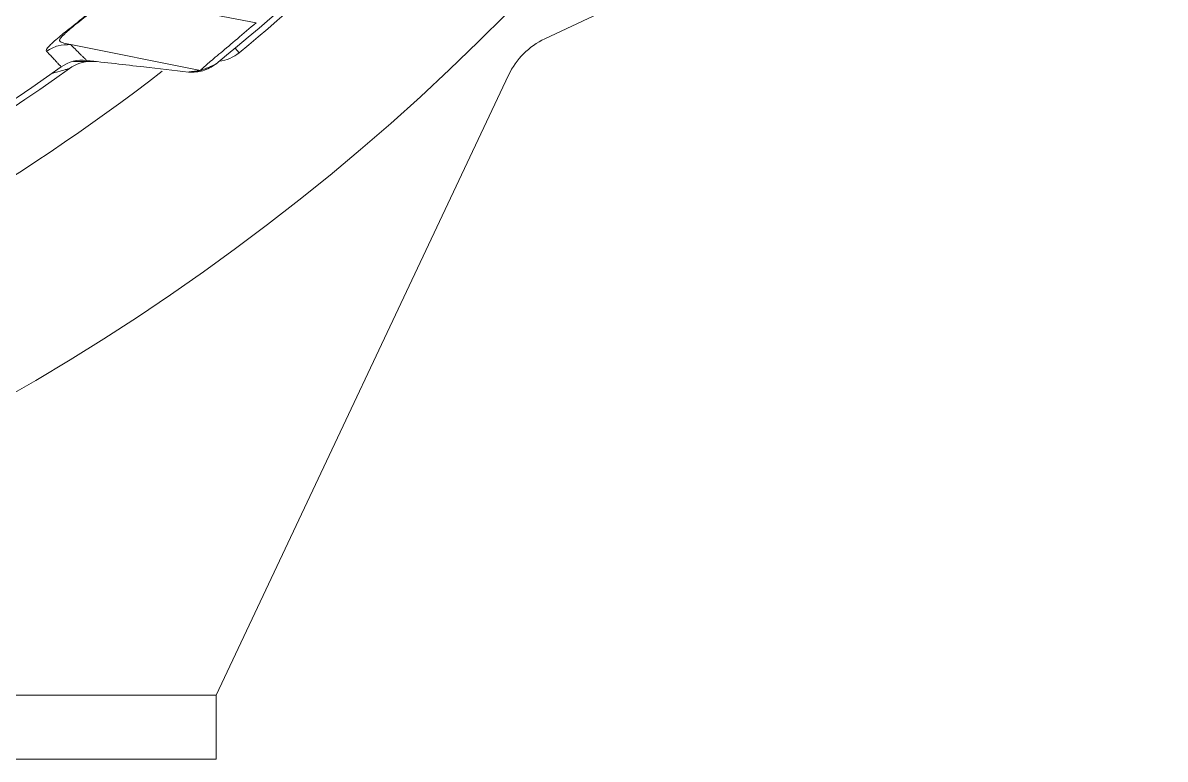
# Model space of a CAD drawing. Extents: x 16.7 to 113.1, y 4.5 to 84.5.
# Drawn here: x 108.855 to 110.733, y 32.042 to 33.252 of the extents above; entities that cross this region are included whole.
import ezdxf

# ---------------------------------------------------------------- set-up
doc = ezdxf.new("R2010")
doc.units = 0
doc.header["$MEASUREMENT"] = 0
doc.linetypes.add('SLD-SOLID', pattern=[0])
doc.layers.add('OBJECT', color=7, linetype='CONTINUOUS')

msp = doc.modelspace()

# ---------------------------------------------------------------- linework, layer by layer
at = {"layer": 'OBJECT', "linetype": 'SLD-SOLID', "lineweight": 15}
for p, q in [((110.7327, 33.7065), (109.7133, 33.2256)), ((109.2385, 33.2518), (109.0029, 33.297)), ((109.147, 33.1735), (108.9339, 33.216)), ((109.2108, 33.2026), (109.2044, 33.2103)), ((109.6536, 33.1659), (109.1727, 32.1465)), ((109.1727, 32.1465), (107.5776, 32.1465)), ((109.1727, 32.1465), (109.1727, 32.0416)), ((107.5977, 32.0416), (109.1727, 32.0416))]:
    msp.add_line(p, q, dxfattribs=at)
for centre, radius, start, end in [((106.9727, 35.9065), 3.0068, 273.8025, 340.2009), ((106.9727, 35.9065), 2.9472, 273.9337, 339.5632), ((106.9727, 35.9065), 3.76, 279.0637, 343.7593), ((106.9727, 35.9065), 3.5, 308.9328, 321.0672), ((106.9727, 35.9065), 3.51, 309.6151, 320.2829), ((109.7666, 33.1126), 0.125, 115.2532, 154.7468), ((109.1712, 33.2503), 0.062, 276.3397, 309.6151), ((106.9727, 35.9065), 3.36, 273.3521, 305.6636), ((106.9727, 35.9065), 3.35, 273.5142, 305.5044), ((108.9531, 33.1305), 0.06, 83.4816, 125.5044), ((108.9678, 33.1263), 0.062, 90.019, 125.6636), ((106.9727, 35.9065), 3.4547, 277.6517, 307.6804)]:
    msp.add_arc(centre, radius, start, end, dxfattribs=at)
for points, knots in [([(108.8942, 33.2051), (108.8942, 33.2051), (108.8931, 33.2063), (108.8923, 33.2086), (108.9111, 33.2256), (108.9362, 33.2459), (108.9675, 33.2704), (108.9908, 33.2885), (109.0025, 33.2976)], [0, 0, 0, 0, 0.01186, 0.400274, 0.577865, 0.721206, 0.860697, 1, 1, 1, 1]), ([(109.0029, 33.297), (109.0029, 33.297), (108.9919, 33.2885), (108.9698, 33.2713), (108.9421, 33.2494), (108.9284, 33.2379), (108.9183, 33.2286), (108.9154, 33.2248), (108.9157, 33.2206), (108.9223, 33.2186), (108.9299, 33.2168), (108.9339, 33.216), (108.9339, 33.216)], [0, 0, 0, 0, 0.0000078, 0.1383356, 0.2766482, 0.3967948, 0.4172074, 0.570266, 0.5911972, 0.7945788, 0.9999922, 1, 1, 1, 1]), ([(109.2385, 33.2518), (109.2281, 33.2429), (109.2073, 33.2252), (109.179, 33.2014), (109.1582, 33.1839), (109.1481, 33.1751), (109.1473, 33.174), (109.147, 33.1735)], [0, 0, 0, 0, 0.2179385, 0.4352377, 0.6615778, 0.8686075, 1, 1, 1, 1]), ([(108.8942, 33.2051), (108.9003, 33.2086), (108.9126, 33.2158), (108.9268, 33.2159), (108.9339, 33.216)], [0, 0, 0, 0, 0.5, 1, 1, 1, 1]), ([(108.9339, 33.216), (108.935, 33.2148), (108.9415, 33.2083), (108.9484, 33.2015), (108.9538, 33.1962), (108.9574, 33.1926), (108.9596, 33.1904), (108.9598, 33.1902), (108.9599, 33.1901)], [0, 0, 0, 0, 0.069093, 0.390745, 0.511364, 0.631984, 0.873208, 1, 1, 1, 1]), ([(108.9183, 33.1793), (108.9182, 33.1794), (108.918, 33.1797), (108.9159, 33.1818), (108.9126, 33.1854), (108.9077, 33.1907), (108.9015, 33.1974), (108.8953, 33.2039), (108.8942, 33.2051)], [0, 0, 0, 0, 0.126792, 0.368017, 0.488638, 0.609261, 0.930911, 1, 1, 1, 1]), ([(108.9317, 33.1766), (108.9314, 33.1765), (108.9307, 33.1764), (108.9242, 33.1746), (108.9148, 33.1719), (108.9059, 33.1695), (108.9023, 33.1685)], [0, 0, 0, 0, 0.170764, 0.383242, 0.744127, 1, 1, 1, 1]), ([(108.9599, 33.1901), (108.9912, 33.1865), (109.0471, 33.1801), (109.103, 33.1738), (109.1276, 33.1709)], [0, 0, 0, 0, 0.56, 1, 1, 1, 1]), ([(109.1721, 33.1839), (109.1654, 33.1795), (109.1518, 33.1707), (109.1357, 33.1709), (109.1276, 33.1709)], [0, 0, 0, 0, 0.49976, 1, 1, 1, 1]), ([(109.147, 33.1735), (109.1498, 33.1745), (109.1553, 33.1764), (109.1622, 33.1792), (109.1677, 33.1817), (109.1714, 33.1835), (109.1719, 33.1838), (109.1721, 33.1839)], [0, 0, 0, 0, 0.206019, 0.404831, 0.608657, 0.812864, 1, 1, 1, 1])]:
    msp.add_open_spline(points, degree=3, knots=knots, dxfattribs=at)
for points in [[(108.9339, 33.216), (108.9339, 33.216)], [(108.9761, 33.1883), (108.9385, 33.1883)], [(109.1276, 33.1709), (109.147, 33.1735)]]:
    msp.add_open_spline(points, degree=1, dxfattribs=at)

doc.saveas('drawing.dxf')
